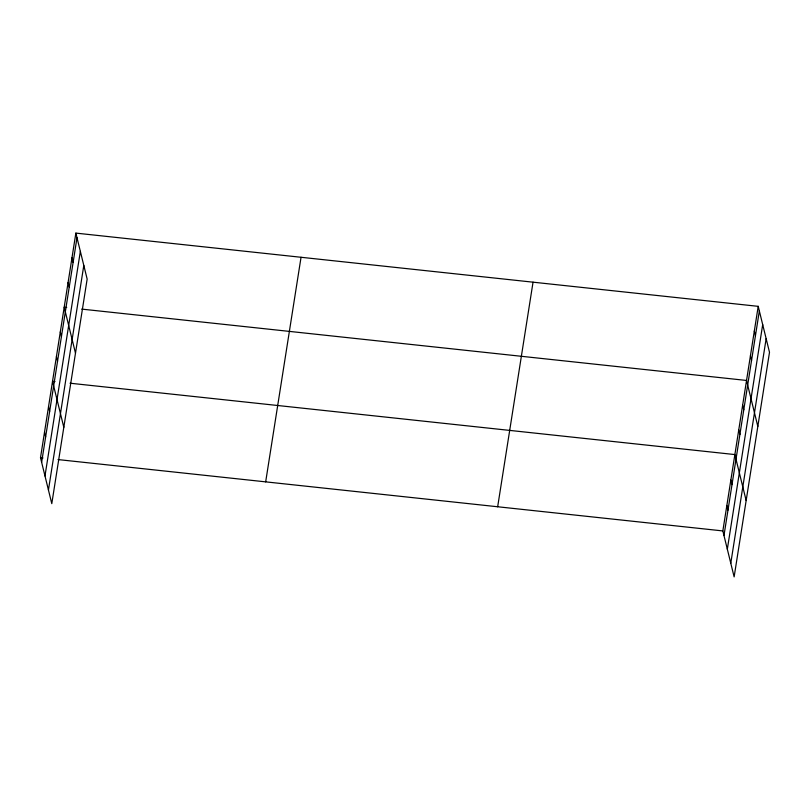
<?xml version="1.0" encoding="UTF-8"?>
<svg xmlns="http://www.w3.org/2000/svg" width="810" height="810" viewBox="0 0 810 810"><rect width="100%" height="100%" fill="white"/><g stroke="black" fill="none" stroke-linecap="round" stroke-linejoin="round"><path stroke-width="1.21" d="M75.867 233.108L87.156 279.075L51.789 503.658L40.5 457.701L75.867 233.108L758.211 306.342L769.5 352.299L734.133 576.892L722.844 530.925L758.211 306.342M41.634 462.318L77.001 237.735M44.985 475.966L80.352 251.373M48.438 490.02L83.805 265.427M265.67 481.859L301.047 257.276M497.664 506.766L533.041 282.174M723.978 535.552L759.345 310.959M727.329 549.19L762.696 324.608M730.782 563.254L766.149 338.661M66.703 307.486L64.203 307.223L75.492 353.19M81.709 309.106L746.537 380.457L757.826 426.414M55.029 381.601L52.529 381.338L63.818 427.295M70.035 383.211L734.862 454.572L746.152 500.529M40.5 457.701L43.001 457.964M58.016 459.574L722.844 530.925M754.323 331.047L755.457 335.664M750.424 355.752L751.569 360.369M742.649 405.162L743.783 409.779M738.76 429.867L739.894 434.484M730.853 480.026L731.997 484.643M726.853 505.47L727.987 510.097M71.979 257.813L73.113 262.44M68.091 282.518L69.225 287.145M60.304 331.928L61.438 336.545M56.416 356.633L57.55 361.25M48.519 406.792L49.653 411.409M44.509 432.246L45.643 436.863"/></g></svg>
